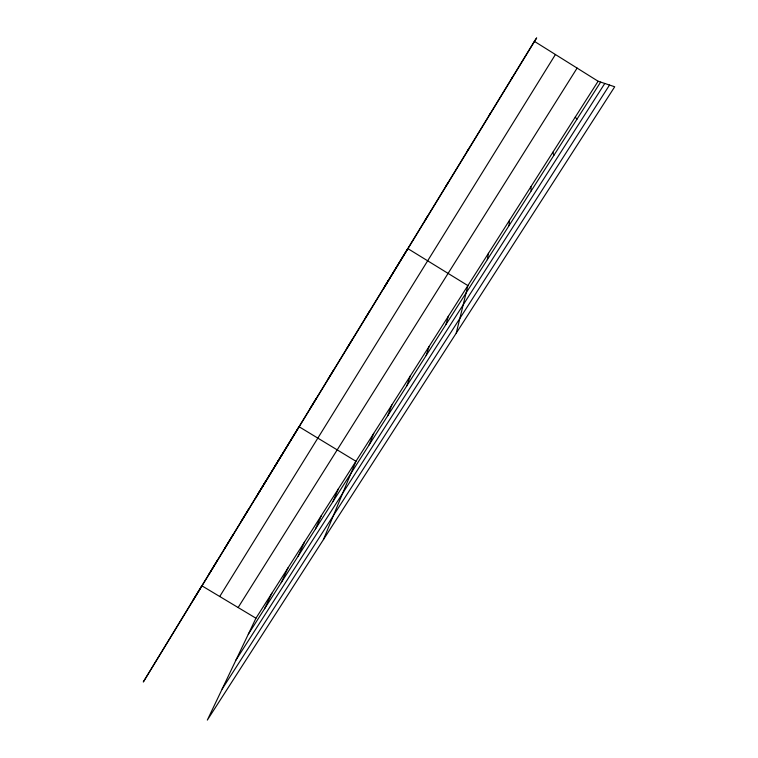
<?xml version="1.0" encoding="UTF-8"?>
<svg xmlns="http://www.w3.org/2000/svg" width="758" height="758" viewBox="0 0 758 758"><rect width="100%" height="100%" fill="white"/><g stroke="black" fill="none" stroke-linecap="round" stroke-linejoin="round"><path stroke-width="1.14" d="M509.006 225.676L509.49 220.322M487.328 259.662L488.474 253.295M456.25 333.122L467.894 285.595L407.785 248.567L383.605 288.514M445.922 324.547L448.319 316.313M426.157 355.53L429.132 346.434M406.781 385.898L410.305 375.977M387.783 415.659L391.848 404.952M369.155 444.851L373.732 433.377M323.42 539.611L355.957 461.271L299.012 426.688L255.351 498.508M332.98 501.55L338.513 488.645M315.404 529.084L321.392 515.516M298.159 556.116L304.583 541.894M281.227 582.637L288.078 567.799M264.618 608.674L271.876 593.23M255.948 618.215L207.322 720.1L614.71 86.772L598.109 81.239L534.352 41.33L536.664 37.9L143.29 681.992L201.855 585.782L255.948 618.215L598.109 81.239M511.707 78.453L512.114 77.733M489.232 115.263L490.36 113.368M467.241 151.278L469.06 148.236M445.723 186.506L448.205 182.384M424.669 220.985L427.787 215.822M309.946 408.837L316.285 398.405M328.024 379.237L333.88 369.591M346.463 349.04L351.826 340.209M365.28 318.237L370.112 310.259M384.467 286.808L388.769 279.721M208.488 574.981L217.328 560.456M224.605 548.574L233.076 534.674M241.035 521.684L249.107 508.41M257.767 494.273L265.433 481.671M274.832 466.341L282.071 454.43M192.655 600.895L534.703 40.809M219.735 596.499L555.425 54.519M238.126 607.528L577.103 68.087M248.311 634.228L600.639 82.082M236.013 660L604.78 83.465M222.132 689.069L609.527 85.048M575.237 117.139L576.971 119.186M552.847 152.263L553.814 155.466M530.941 186.657L531.168 190.959"/></g></svg>
